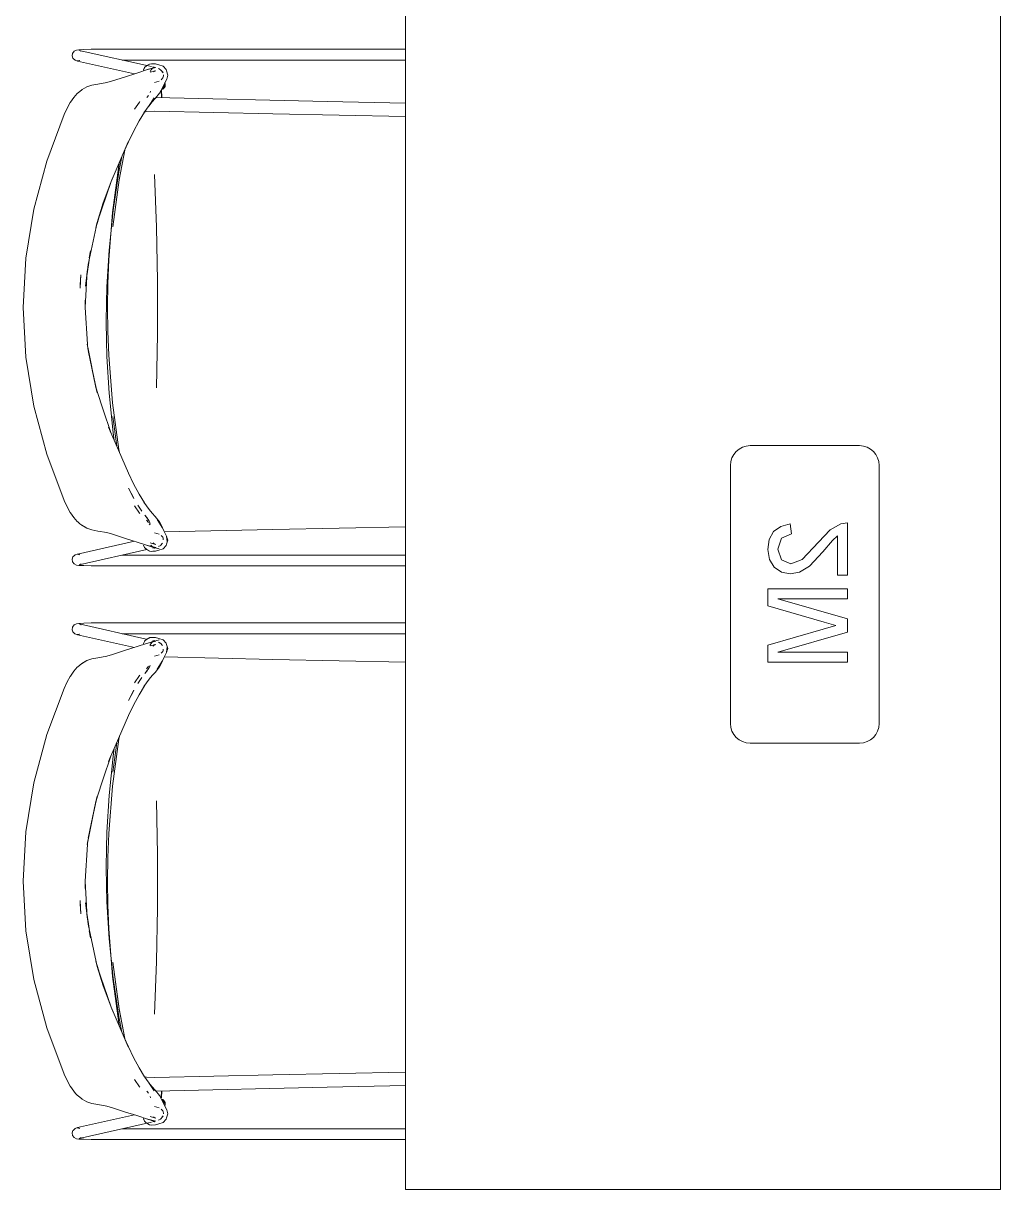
# Model space of a CAD drawing. Header units: millimetres. Extents: x 79795 to 317870, y -36033 to 97293.
# Drawn here: x 193239 to 194224, y 30507 to 31683 of the extents above; entities that cross this region are included whole.
import ezdxf

# ---------------------------------------------------------------- set-up
doc = ezdxf.new("R2010")
doc.units = ezdxf.units.MM
doc.header["$MEASUREMENT"] = 0
doc.layers.add('G-IMPT', color=8, linetype='CONTINUOUS', lineweight=9)
doc.layers.add('I-FURN', color=8, linetype='CONTINUOUS', lineweight=9)

msp = doc.modelspace()

# ---------------------------------------------------------------- linework, layer by layer
at = {"layer": 'G-IMPT'}
for p, q in [((193290.4, 31654.9), (193288.9, 31652.7)), ((193292.8, 31656.1), (193290.4, 31654.9)), ((193295.2, 31656.4), (193292.8, 31656.1)), ((193300.4, 31656.7), (193295.2, 31656.4)), ((193368.4, 31639.4), (193295.5, 31655.8)), ((193295.5, 31655.8), (193297.6, 31654.8)), ((193297.4, 31655), (193297.6, 31654.8)), ((193307.6, 31656.9), (193300.4, 31656.7)), ((193307.6, 31656.9), (193313.9, 31656.9)), ((193624.4, 31656.9), (193313.9, 31656.9)), ((193288.6, 31650.1), (193288.9, 31652.7)), ((193288.6, 31650.1), (193289.3, 31647.9)), ((193289.6, 31647.6), (193289.3, 31647.9)), ((193289.6, 31647.6), (193291.4, 31645.8)), ((193291.4, 31645.8), (193291.1, 31646.1)), ((193293.9, 31645), (193291.4, 31645.8)), ((193296.2, 31645.7), (193293.7, 31645.2)), ((193296, 31645.6), (193293.7, 31645.2)), ((193293.9, 31645), (193351.5, 31632.1)), ((193624.4, 31646), (193339, 31646)), ((193366.9, 31642), (193368.6, 31642.3)), ((193372.6, 31642.1), (193368.6, 31642.3)), ((193353.6, 31632.8), (193341.2, 31628.9)), ((193365.4, 31636.7), (193353.6, 31632.8)), ((193360.4, 31636), (193361.6, 31638.4)), ((193360.4, 31635.9), (193361.6, 31638.4)), ((193361.5, 31638.2), (193360.4, 31635.9)), ((193360.4, 31636), (193360.4, 31635.9)), ((193361.5, 31638.2), (193361.6, 31638.4)), ((193363.4, 31640.3), (193361.6, 31638.4)), ((193363.4, 31640.3), (193363.7, 31640.5)), ((193366.6, 31641.9), (193363.7, 31640.5)), ((193372.9, 31638.4), (193364.7, 31636.4)), ((193370.6, 31638.3), (193364.7, 31636.4)), ((193365.4, 31636.7), (193372.9, 31638.4)), ((193366.9, 31642), (193366.6, 31641.9)), ((193367, 31634.5), (193367.7, 31635.9)), ((193372.8, 31635.3), (193367.3, 31633.7)), ((193369.4, 31637.7), (193368, 31636.2)), ((193368.3, 31637.5), (193371.5, 31639)), ((193368.3, 31637.5), (193370.6, 31638.3)), ((193369.4, 31637.7), (193371.5, 31639)), ((193371.9, 31638.6), (193369.9, 31639.1)), ((193370.5, 31634), (193371.5, 31635)), ((193370.5, 31634), (193371.1, 31634.7)), ((193372.8, 31635.3), (193370.7, 31634.3)), ((193371.5, 31635), (193370.7, 31634.3)), ((193372.6, 31642.1), (193375.8, 31641.1)), ((193375.4, 31637.4), (193377.1, 31636.6)), ((193380.1, 31639.7), (193375.8, 31641.1)), ((193375.9, 31637.1), (193377.1, 31636.6)), ((193379.9, 31633.7), (193377.7, 31636.3)), ((193378.9, 31634.7), (193380.1, 31633.1)), ((193378.9, 31634.7), (193379.3, 31634.2)), ((193380.1, 31633.1), (193379.3, 31634.2)), ((193380.1, 31639.7), (193383.2, 31636.5)), ((193380.1, 31628.6), (193380.5, 31630.6)), ((193380.6, 31631.2), (193380.5, 31630.6)), ((193383.2, 31636.5), (193383.7, 31635.1)), ((193383.7, 31635.1), (193384.8, 31630.9)), ((193384, 31626.9), (193384.8, 31630.9)), ((193303.4, 31618.9), (193301.1, 31617.7)), ((193303.4, 31618.9), (193308.3, 31620.7)), ((193314.3, 31621.8), (193308.3, 31620.7)), ((193314.3, 31621.8), (193323.6, 31623.4)), ((193323.6, 31623.4), (193329.2, 31625.1)), ((193341.2, 31628.9), (193329.2, 31625.1)), ((193376.2, 31624.8), (193371.4, 31623.5)), ((193379.8, 31628.1), (193378.1, 31626.2)), ((193378.4, 31615.6), (193380.6, 31620.4)), ((193384, 31626.9), (193379.6, 31618.4)), ((193380.6, 31620.4), (193379.6, 31618.4)), ((193379.8, 31628.1), (193380.1, 31628.6)), ((193286.8, 31603.4), (193290.2, 31608.2)), ((193290.2, 31608.2), (193291.9, 31610.3)), ((193293.7, 31612.2), (193291.9, 31610.3)), ((193296.2, 31614.4), (193293.7, 31612.2)), ((193298.1, 31615.9), (193296.2, 31614.4)), ((193298.1, 31615.9), (193298.5, 31616.2)), ((193298.5, 31616.2), (193301.1, 31617.7)), ((193363.8, 31608.1), (193364.2, 31608.7)), ((193365.3, 31610.3), (193364.2, 31608.7)), ((193371.3, 31607.9), (193365.7, 31599.6)), ((193371.3, 31607.9), (193366.2, 31600.1)), ((193367, 31613.4), (193367.5, 31614.8)), ((193369.2, 31603.9), (193372.1, 31607.1)), ((193376.4, 31612.5), (193372.1, 31607.1)), ((193372.5, 31608.1), (193545.4, 31604.2)), ((193378.4, 31615.6), (193376.4, 31612.5)), ((193378.2, 31615.2), (193378.5, 31607.9)), ((193378.2, 31615.2), (193378.5, 31607.9)), ((193378.9, 31608.2), (193378.6, 31616)), ((193280.6, 31591.1), (193283.4, 31597.5)), ((193283.4, 31597.5), (193286.6, 31603.1)), ((193286.8, 31603.4), (193286.6, 31603.1)), ((193356.5, 31603.7), (193351.2, 31596.4)), ((193356.8, 31604.2), (193356.5, 31603.7)), ((193366.2, 31600.1), (193360.7, 31592.8)), ((193369.2, 31603.9), (193365.7, 31599.6)), ((193624.4, 31602.6), (193545.4, 31604.2)), ((193263, 31544.2), (193280.6, 31591.1)), ((193350.4, 31574.1), (193355.9, 31584.6)), ((193355.9, 31584.6), (193361.3, 31593.5)), ((193360.7, 31593.3), (193363.6, 31594)), ((193360.7, 31592.8), (193361.3, 31593.5)), ((193363.6, 31594), (193371.9, 31594.4)), ((193371.9, 31594.4), (193490.8, 31591.7)), ((193624.4, 31589), (193490.8, 31591.7)), ((193350.4, 31574.1), (193345.2, 31563.5)), ((193327.9, 31523.5), (193345.1, 31563.5)), ((193341, 31554.2), (193345.1, 31563.5)), ((193341, 31554.2), (193345.2, 31563.5)), ((193335.7, 31533.4), (193338.6, 31548.5)), ((193335.8, 31525.2), (193341.5, 31555.1)), ((193341.5, 31555.1), (193335.9, 31525.3)), ((193250, 31495.8), (193263, 31544.2)), ((193329.2, 31492.4), (193335.6, 31539.7)), ((193335.6, 31539.7), (193336.2, 31542.9)), ((193330.1, 31529.3), (193327.9, 31523.5)), ((193330.1, 31529.3), (193327.9, 31523.6)), ((193329.4, 31478), (193335.9, 31525.3)), ((193335.8, 31525.2), (193329.4, 31478)), ((193335.7, 31533.4), (193329.8, 31494.2)), ((193371.5, 31530.7), (193373.6, 31477.4)), ((193327.9, 31523.5), (193313.8, 31482.4)), ((193327.9, 31523.6), (193319.9, 31502.1)), ((193327.9, 31523.5), (193319.9, 31502.1)), ((193313.8, 31482.4), (193319.9, 31502.1)), ((193319.9, 31502.1), (193313.9, 31482.4)), ((193250, 31495.8), (193241.9, 31446.4)), ((193325.4, 31444.6), (193329.2, 31492.4)), ((193329.8, 31494.2), (193325.7, 31454.5)), ((193304.5, 31439.9), (193313.8, 31482.4)), ((193313.8, 31482.4), (193312.4, 31477.2)), ((193312.4, 31477.2), (193313.9, 31482.4)), ((193374.6, 31423.5), (193373.6, 31477.4)), ((193325.7, 31454.5), (193323.6, 31417.4)), ((193239.3, 31396.5), (193241.9, 31446.4)), ((193307, 31453.7), (193304.9, 31439.6)), ((193307, 31453.7), (193305.7, 31446.5)), ((193325.4, 31444.6), (193324.4, 31420.6)), ((193301.5, 31396.5), (193303.8, 31433.4)), ((193304.5, 31439.9), (193302.1, 31418.2)), ((193304.5, 31439.9), (193303.2, 31428.5)), ((193304.9, 31439.6), (193303.2, 31428.5)), ((193303.8, 31433.4), (193303.2, 31428.5)), ((193297.3, 31429.6), (193296.6, 31416)), ((193296.7, 31419.4), (193297.3, 31429.6)), ((193302.1, 31418.2), (193303.2, 31428.5)), ((193324.4, 31420.6), (193324.1, 31396.5)), ((193374.6, 31423.5), (193374.6, 31369.5)), ((193323.6, 31417.4), (193323.2, 31401.1)), ((193239.3, 31396.5), (193241.9, 31346.6)), ((193301.5, 31396.5), (193301.6, 31403.9)), ((193301.5, 31396.5), (193301.6, 31403.9)), ((193303.9, 31359.5), (193301.5, 31396.5)), ((193323.2, 31401.1), (193322.8, 31382.3)), ((193324.1, 31396.5), (193324.4, 31372.4)), ((193323.2, 31363.4), (193322.8, 31382.3)), ((193325.4, 31348.4), (193324.4, 31372.4)), ((193323.2, 31363.4), (193323.6, 31347.1)), ((193373.6, 31315.5), (193374.6, 31369.5)), ((193303.8, 31359.5), (193304.9, 31353.2)), ((193303.8, 31359.5), (193304.2, 31356.3)), ((193303.9, 31359.5), (193304.4, 31354.2)), ((193313.8, 31310.6), (193304.5, 31353.1)), ((193311.9, 31317.7), (193304.5, 31353.1)), ((193304.9, 31353.2), (193311.9, 31317.7)), ((193329.2, 31300.6), (193325.4, 31348.4)), ((193250, 31297.2), (193241.9, 31346.6)), ((193325.7, 31310.1), (193323.6, 31347.1)), ((193313.8, 31310.6), (193311.9, 31317.7)), ((193311.9, 31317.7), (193314.1, 31310.7)), ((193319.3, 31294.5), (193314.1, 31310.7)), ((193325.7, 31310.1), (193329.8, 31270.3)), ((193263, 31248.8), (193250, 31297.2)), ((193319.3, 31294.5), (193327.9, 31269.4)), ((193329.2, 31300.6), (193335.6, 31253.3)), ((193333.4, 31256.9), (193329.4, 31286.5)), ((193333.4, 31256.8), (193329.4, 31286.5)), ((193327.9, 31269.4), (193325.3, 31275.9)), ((193345.2, 31229.5), (193325.3, 31275.9)), ((193330.9, 31262.7), (193329.8, 31270.3)), ((193263, 31248.8), (193280.5, 31202)), ((193335.6, 31253.3), (193336.1, 31250.6)), ((193345.2, 31229.5), (193350.4, 31218.9)), ((193350.7, 31204.1), (193345.2, 31214.5)), ((193345.2, 31214.5), (193350.2, 31205)), ((193350.4, 31218.9), (193355.9, 31208.4)), ((193361.3, 31199.5), (193355.9, 31208.4)), ((193280.5, 31202), (193283.4, 31195.5)), ((193286.6, 31189.9), (193283.4, 31195.5)), ((193350.7, 31204.1), (193350.2, 31205)), ((193351.2, 31196.6), (193356.5, 31189.3)), ((193358.7, 31191.3), (193354.7, 31197.2)), ((193354.7, 31197.2), (193356, 31195.3)), ((193366.2, 31192.9), (193360.7, 31200.2)), ((193361.3, 31199.5), (193360.7, 31200.2)), ((193286.6, 31189.9), (193286.8, 31189.6)), ((193290.2, 31184.7), (193286.8, 31189.6)), ((193290.2, 31184.7), (193291.9, 31182.7)), ((193358.7, 31191.3), (193356, 31195.3)), ((193356.8, 31188.8), (193356.5, 31189.3)), ((193362.3, 31186.5), (193361.9, 31187.1)), ((193364, 31184), (193361.9, 31187.1)), ((193362.3, 31186.5), (193364, 31184)), ((193365.6, 31182.1), (193363.8, 31184.9)), ((193364.2, 31184.3), (193363.8, 31184.9)), ((193365.6, 31182.1), (193364.2, 31184.3)), ((193366.2, 31192.9), (193369.2, 31189.1)), ((193372.1, 31185.9), (193369.2, 31189.1)), ((193376.4, 31180.5), (193372.1, 31185.9)), ((193293.7, 31180.8), (193291.9, 31182.7)), ((193293.7, 31180.8), (193294.3, 31180.3)), ((193296.2, 31178.6), (193294.3, 31180.3)), ((193298.1, 31177.1), (193296.2, 31178.6)), ((193302.4, 31174.7), (193298.1, 31177.1)), ((193298.1, 31177.1), (193298.5, 31176.8)), ((193298.1, 31177.1), (193303.4, 31174.1)), ((193298.5, 31176.8), (193301.1, 31175.3)), ((193301.1, 31175.3), (193303.4, 31174.1)), ((193302.4, 31174.7), (193303.4, 31174.1)), ((193308.3, 31172.3), (193303.4, 31174.1)), ((193314.4, 31171.2), (193308.3, 31172.3)), ((193365.5, 31179.8), (193363.3, 31182.2)), ((193365.6, 31182.1), (193365.3, 31182.7)), ((193367.2, 31178.9), (193365.3, 31182.7)), ((193365.6, 31182.1), (193367.2, 31178.9)), ((193366.3, 31178.6), (193367.1, 31177.4)), ((193376.6, 31179.2), (193374.3, 31182.9)), ((193374.3, 31182.9), (193379.1, 31174.6)), ((193378.4, 31177.4), (193376.4, 31180.5)), ((193376.6, 31179.2), (193379.1, 31174.6)), ((193378.4, 31177.4), (193380.9, 31171.3)), ((193381.4, 31170.3), (193490.8, 31172.8)), ((193490.8, 31172.8), (193624.4, 31175.5)), ((193351.3, 31160.9), (193293.9, 31148)), ((193323.6, 31169.6), (193314.4, 31171.2)), ((193323.6, 31169.6), (193329.2, 31167.9)), ((193329.2, 31167.9), (193341.2, 31164)), ((193341.2, 31164), (193362.3, 31157.3)), ((193376.2, 31168.1), (193371.4, 31169.5)), ((193379.8, 31164.9), (193378.3, 31166.6)), ((193379.8, 31164.9), (193380.3, 31164)), ((193380.4, 31162.4), (193380.3, 31164)), ((193383.9, 31165.3), (193380.9, 31171.3)), ((193384.8, 31162.1), (193383.6, 31165.7)), ((193384.4, 31160.7), (193383.6, 31165.7)), ((193384.8, 31162.1), (193383.7, 31157.8)), ((193384.4, 31160.7), (193383.9, 31165.3)), ((193295.5, 31137.2), (193363.7, 31152.5)), ((193360.4, 31157), (193360.4, 31157.1)), ((193360.4, 31157), (193361.5, 31154.7)), ((193361.5, 31154.7), (193361.6, 31154.5)), ((193363.7, 31152.5), (193361.6, 31154.5)), ((193361.9, 31154.3), (193363.4, 31152.7)), ((193361.9, 31154.3), (193363.7, 31152.5)), ((193370.6, 31154.7), (193362.3, 31157.3)), ((193366.9, 31151), (193363.4, 31152.7)), ((193363.4, 31152.7), (193366.6, 31151)), ((193363.4, 31152.7), (193363.7, 31152.5)), ((193366.9, 31151), (193363.7, 31152.5)), ((193372.9, 31154.6), (193364.8, 31156.6)), ((193364.8, 31156.6), (193366, 31156.3)), ((193372.9, 31154.6), (193366, 31156.3)), ((193366.9, 31151), (193366.6, 31151)), ((193366.9, 31151), (193368.6, 31150.7)), ((193372.8, 31157.7), (193367.3, 31159.3)), ((193369.4, 31155.3), (193367.7, 31157.1)), ((193371.5, 31154), (193368.3, 31155.5)), ((193376.2, 31153.1), (193368.3, 31155.5)), ((193369.8, 31150.8), (193368.6, 31150.7)), ((193371.5, 31154), (193369.4, 31155.3)), ((193372.6, 31150.9), (193369.8, 31150.8)), ((193369.9, 31153.9), (193371.8, 31154.4)), ((193371.5, 31158), (193370.1, 31159.4)), ((193370.1, 31159.4), (193371, 31158.3)), ((193371.5, 31158), (193370.4, 31159)), ((193372.8, 31157.7), (193370.4, 31159)), ((193376.2, 31153.1), (193370.6, 31154.7)), ((193375.8, 31151.9), (193372.6, 31150.9)), ((193377.1, 31156.3), (193375.5, 31155.6)), ((193375.8, 31151.9), (193380.1, 31153.3)), ((193375.9, 31155.9), (193377.1, 31156.3)), ((193379.6, 31158.9), (193377.6, 31156.6)), ((193383.2, 31156.5), (193380.1, 31153.3)), ((193383.7, 31157.8), (193383.2, 31156.5)), ((193289.3, 31145.1), (193288.6, 31142.9)), ((193288.9, 31140.3), (193288.6, 31142.9)), ((193290.4, 31138.1), (193288.9, 31140.3)), ((193289.3, 31145.1), (193291.1, 31146.9)), ((193292.8, 31136.9), (193290.4, 31138.1)), ((193291.4, 31147.2), (193291.1, 31146.9)), ((193293.9, 31148), (193291.4, 31147.2)), ((193292.8, 31136.9), (193295.2, 31136.6)), ((193296.2, 31147.3), (193293.7, 31147.8)), ((193296, 31147.4), (193293.7, 31147.8)), ((193295.5, 31137.2), (193297.6, 31138.2)), ((193297.6, 31138.2), (193297.4, 31138)), ((193339, 31147), (193624.4, 31147)), ((193295.2, 31136.6), (193300.4, 31136.3)), ((193300.4, 31136.3), (193307.6, 31136.1)), ((193313.9, 31136.1), (193307.6, 31136.1)), ((193624.4, 31136.1), (193313.9, 31136.1)), ((193292.8, 31077.7), (193295.2, 31078.1)), ((193295.2, 31078.1), (193300.4, 31078.4)), ((193300.4, 31078.4), (193307.6, 31078.5)), ((193313.9, 31078.6), (193307.6, 31078.5)), ((193624.4, 31078.6), (193313.9, 31078.6)), ((193288.9, 31074.4), (193288.6, 31071.7)), ((193289.3, 31069.6), (193288.6, 31071.7)), ((193290.4, 31076.5), (193288.9, 31074.4)), ((193289.3, 31069.6), (193291.1, 31067.7)), ((193292.8, 31077.7), (193290.4, 31076.5)), ((193291.4, 31067.4), (193291.1, 31067.7)), ((193293.9, 31066.6), (193291.4, 31067.4)), ((193296.2, 31067.3), (193293.7, 31066.9)), ((193296, 31067.2), (193293.7, 31066.9)), ((193351.3, 31053.8), (193293.9, 31066.6)), ((193295.5, 31077.5), (193363.2, 31062.2)), ((193295.5, 31077.5), (193297.6, 31076.5)), ((193297.6, 31076.5), (193297.4, 31076.7)), ((193339, 31067.7), (193624.4, 31067.7)), ((193341.2, 31050.6), (193362.3, 31057.4)), ((193360.4, 31057.7), (193361.5, 31059.9)), ((193360.4, 31057.7), (193360.4, 31057.5)), ((193361.5, 31059.9), (193361.6, 31060.1)), ((193363.7, 31062.2), (193361.6, 31060.1)), ((193361.9, 31060.4), (193363.7, 31062.2)), ((193361.9, 31060.4), (193363.4, 31062)), ((193370.6, 31059.9), (193362.3, 31057.4)), ((193366.9, 31063.7), (193363.4, 31062)), ((193363.4, 31062), (193366.6, 31063.6)), ((193363.4, 31062), (193363.7, 31062.2)), ((193366.9, 31063.7), (193363.7, 31062.2)), ((193372.9, 31060.1), (193364.8, 31058)), ((193364.8, 31058), (193366, 31058.4)), ((193372.9, 31060.1), (193366, 31058.4)), ((193366.9, 31063.7), (193366.6, 31063.6)), ((193366.8, 31055.7), (193367.7, 31057.6)), ((193366.9, 31063.7), (193368.6, 31064)), ((193372.8, 31056.9), (193367.3, 31055.4)), ((193369.4, 31059.4), (193367.7, 31057.6)), ((193376.2, 31061.5), (193368.3, 31059.2)), ((193371.5, 31060.7), (193368.3, 31059.2)), ((193369.8, 31063.9), (193368.6, 31064)), ((193371.5, 31060.7), (193369.4, 31059.4)), ((193372.6, 31063.7), (193369.8, 31063.9)), ((193369.9, 31060.7), (193371.8, 31060.3)), ((193371.5, 31056.7), (193370.1, 31055.2)), ((193370.1, 31055.2), (193371, 31056.3)), ((193372.8, 31056.9), (193370.4, 31055.7)), ((193371.5, 31056.7), (193370.4, 31055.7)), ((193376.2, 31061.5), (193370.6, 31059.9)), ((193372.6, 31060.1), (193371.8, 31060.3)), ((193371.8, 31060.3), (193372.6, 31060)), ((193371.8, 31060.3), (193372.6, 31060)), ((193375.8, 31062.7), (193372.6, 31063.7)), ((193377.1, 31058.3), (193375.5, 31059.1)), ((193375.8, 31062.7), (193380.1, 31061.4)), ((193375.9, 31058.8), (193377.1, 31058.3)), ((193379.6, 31055.8), (193377.6, 31058.1)), ((193383.2, 31058.1), (193380.1, 31061.4)), ((193383.7, 31056.8), (193383.2, 31058.1)), ((193384.8, 31052.6), (193383.7, 31056.8)), ((193314.4, 31043.5), (193308.3, 31042.3)), ((193323.6, 31045.1), (193314.4, 31043.5)), ((193323.6, 31045.1), (193329.2, 31046.8)), ((193329.2, 31046.8), (193341.2, 31050.6)), ((193376.2, 31046.5), (193371.4, 31045.2)), ((193379.8, 31049.7), (193378.3, 31048.1)), ((193378.4, 31037.2), (193380.9, 31043.3)), ((193379.8, 31049.7), (193380.3, 31050.7)), ((193380.4, 31052.2), (193380.3, 31050.7)), ((193383.9, 31049.3), (193380.9, 31043.3)), ((193381.4, 31044.3), (193490.8, 31041.8)), ((193384.4, 31054), (193383.6, 31048.9)), ((193384.8, 31052.6), (193383.6, 31048.9)), ((193384.4, 31054), (193383.9, 31049.3)), ((193290.2, 31029.9), (193291.9, 31032)), ((193293.7, 31033.8), (193291.9, 31032)), ((193293.7, 31033.8), (193294.3, 31034.3)), ((193296.2, 31036.1), (193294.3, 31034.3)), ((193298.1, 31037.6), (193296.2, 31036.1)), ((193298.1, 31037.6), (193303.4, 31040.5)), ((193302.4, 31040), (193298.1, 31037.6)), ((193298.1, 31037.6), (193298.5, 31037.8)), ((193298.5, 31037.8), (193301.1, 31039.4)), ((193301.1, 31039.4), (193303.4, 31040.5)), ((193302.4, 31040), (193303.4, 31040.5)), ((193308.3, 31042.3), (193303.4, 31040.5)), ((193365.5, 31034.8), (193363.3, 31032.4)), ((193365.6, 31032.5), (193363.8, 31029.8)), ((193365.6, 31032.5), (193364.2, 31030.3)), ((193367.2, 31035.7), (193365.3, 31031.9)), ((193365.6, 31032.5), (193365.3, 31031.9)), ((193365.6, 31032.5), (193367.2, 31035.7)), ((193376.4, 31034.2), (193372.1, 31028.7)), ((193374.3, 31031.8), (193379.1, 31040.1)), ((193376.6, 31035.4), (193374.3, 31031.8)), ((193378.4, 31037.2), (193376.4, 31034.2)), ((193376.6, 31035.4), (193379.1, 31040.1)), ((193490.8, 31041.8), (193624.4, 31039.1)), ((193280.5, 31012.6), (193283.4, 31019.1)), ((193286.6, 31024.7), (193283.4, 31019.1)), ((193286.6, 31024.7), (193286.8, 31025)), ((193290.2, 31029.9), (193286.8, 31025)), ((193351.2, 31018.1), (193356.5, 31025.4)), ((193358.7, 31023.4), (193354.7, 31017.4)), ((193354.7, 31017.4), (193356, 31019.4)), ((193358.7, 31023.4), (193356, 31019.4)), ((193356.8, 31025.9), (193356.5, 31025.4)), ((193366.2, 31021.8), (193360.7, 31014.4)), ((193364, 31030.7), (193361.9, 31027.6)), ((193362.3, 31028.2), (193361.9, 31027.6)), ((193362.3, 31028.2), (193364, 31030.7)), ((193364.2, 31030.3), (193363.8, 31029.8)), ((193366.2, 31021.8), (193369.2, 31025.5)), ((193372.1, 31028.7), (193369.2, 31025.5)), ((193263, 30965.9), (193280.5, 31012.6)), ((193350.7, 31010.6), (193345.2, 31000.2)), ((193345.2, 31000.2), (193350.2, 31009.6)), ((193350.7, 31010.6), (193350.2, 31009.6)), ((193361.3, 31015.2), (193355.9, 31006.2)), ((193361.3, 31015.2), (193360.7, 31014.4)), ((193345.2, 30985.2), (193350.4, 30995.8)), ((193350.4, 30995.8), (193355.9, 31006.2)), ((193345.2, 30985.2), (193325.3, 30938.8)), ((193263, 30965.9), (193250, 30917.5)), ((193329.2, 30914.1), (193335.6, 30961.4)), ((193335.6, 30961.4), (193336.1, 30964)), ((193333.4, 30957.8), (193329.4, 30928.2)), ((193333.4, 30957.8), (193329.4, 30928.2)), ((193330.9, 30952), (193329.8, 30944.3)), ((193319.3, 30920.2), (193327.9, 30945.2)), ((193327.9, 30945.2), (193325.3, 30938.8)), ((193325.7, 30904.6), (193329.8, 30944.3)), ((193250, 30917.5), (193241.9, 30868.1)), ((193319.3, 30920.2), (193314.1, 30904)), ((193329.2, 30914.1), (193325.4, 30866.3)), ((193313.8, 30904), (193304.5, 30861.5)), ((193313.8, 30904), (193311.9, 30897)), ((193311.9, 30897), (193314.1, 30904)), ((193325.7, 30904.6), (193323.6, 30867.5)), ((193311.9, 30897), (193304.5, 30861.5)), ((193304.9, 30861.5), (193311.9, 30897)), ((193373.6, 30899.1), (193374.6, 30845.2)), ((193239.3, 30818.2), (193241.9, 30868.1)), ((193323.2, 30851.2), (193323.6, 30867.5)), ((193325.4, 30866.3), (193324.4, 30842.2)), ((193303.9, 30855.1), (193301.5, 30818.2)), ((193303.8, 30855.1), (193304.9, 30861.5)), ((193303.8, 30855.1), (193304.2, 30859.1)), ((193303.9, 30855.1), (193304.3, 30859.3)), ((193323.2, 30851.2), (193322.8, 30832.4)), ((193374.6, 30791.1), (193374.6, 30845.2)), ((193323.2, 30813.5), (193322.8, 30832.4)), ((193324.1, 30818.2), (193324.4, 30842.2)), ((193239.3, 30818.2), (193241.9, 30768.2)), ((193301.5, 30818.2), (193303.8, 30781.2)), ((193301.5, 30818.2), (193301.6, 30810.7)), ((193301.5, 30818.2), (193301.6, 30810.7)), ((193323.6, 30797.2), (193323.2, 30813.5)), ((193324.4, 30794.1), (193324.1, 30818.2)), ((193297.3, 30785.1), (193296.6, 30798.7)), ((193304.5, 30774.8), (193302.1, 30796.4)), ((193302.1, 30796.4), (193303.2, 30786.1)), ((193325.7, 30760.2), (193323.6, 30797.2)), ((193296.7, 30795.3), (193297.3, 30785.1)), ((193303.8, 30781.2), (193303.2, 30786.1)), ((193304.5, 30774.8), (193303.2, 30786.1)), ((193304.9, 30775.1), (193303.2, 30786.1)), ((193325.4, 30770), (193324.4, 30794.1)), ((193374.6, 30791.1), (193373.6, 30737.2)), ((193304.5, 30774.8), (193313.8, 30732.3)), ((193307, 30761), (193304.9, 30775.1)), ((193250, 30718.9), (193241.9, 30768.2)), ((193307, 30761), (193305.7, 30768.1)), ((193325.4, 30770), (193329.2, 30722.2)), ((193329.8, 30720.4), (193325.7, 30760.2)), ((193313.8, 30732.3), (193312.4, 30737.5)), ((193312.4, 30737.5), (193313.9, 30732.3)), ((193371.5, 30684), (193373.6, 30737.2)), ((193327.9, 30691.1), (193313.8, 30732.3)), ((193313.8, 30732.3), (193319.9, 30712.6)), ((193319.9, 30712.6), (193313.9, 30732.3)), ((193335.8, 30689.5), (193329.4, 30736.6)), ((193329.4, 30736.6), (193335.9, 30689.3)), ((193250, 30718.9), (193263, 30670.4)), ((193329.2, 30722.2), (193335.6, 30674.9)), ((193335.7, 30681.3), (193329.8, 30720.4)), ((193327.9, 30691.1), (193319.9, 30712.6)), ((193327.9, 30691.1), (193319.9, 30712.6)), ((193330.1, 30685.3), (193327.9, 30691.1)), ((193330.1, 30685.3), (193327.9, 30691.1)), ((193327.9, 30691.1), (193345.1, 30651.1)), ((193335.7, 30681.3), (193338.6, 30666.1)), ((193335.8, 30689.5), (193341.5, 30659.6)), ((193341.5, 30659.6), (193335.9, 30689.3)), ((193263, 30670.4), (193280.6, 30623.6)), ((193335.6, 30674.9), (193336.2, 30671.7)), ((193341, 30660.5), (193345.1, 30651.1)), ((193341, 30660.5), (193345.2, 30651.1)), ((193350.4, 30640.5), (193345.2, 30651.1)), ((193350.4, 30640.5), (193355.9, 30630.1)), ((193280.6, 30623.6), (193283.4, 30617.2)), ((193355.9, 30630.1), (193361.3, 30621.1)), ((193366.2, 30614.5), (193360.7, 30621.9)), ((193360.7, 30621.9), (193361.3, 30621.1)), ((193360.7, 30621.4), (193363.6, 30620.7)), ((193363.6, 30620.7), (193371.9, 30620.2)), ((193371.9, 30620.2), (193490.8, 30622.9)), ((193624.4, 30625.6), (193490.8, 30622.9)), ((193283.4, 30617.2), (193286.6, 30611.6)), ((193286.8, 30611.3), (193286.6, 30611.6)), ((193286.8, 30611.3), (193290.2, 30606.4)), ((193356.5, 30610.9), (193351.2, 30618.3)), ((193356.8, 30610.5), (193356.5, 30610.9)), ((193371.3, 30606.8), (193365.7, 30615)), ((193369.2, 30610.8), (193365.7, 30615)), ((193371.3, 30606.8), (193366.2, 30614.5)), ((193369.2, 30610.8), (193372.1, 30607.6)), ((193376.4, 30602.2), (193372.1, 30607.6)), ((193372.5, 30606.6), (193545.4, 30610.4)), ((193624.4, 30612.1), (193545.4, 30610.4)), ((193290.2, 30606.4), (193291.9, 30604.3)), ((193293.7, 30602.5), (193291.9, 30604.3)), ((193296.2, 30600.3), (193293.7, 30602.5)), ((193298.1, 30598.7), (193296.2, 30600.3)), ((193298.1, 30598.7), (193298.5, 30598.5)), ((193298.5, 30598.5), (193301.1, 30597)), ((193303.4, 30595.8), (193301.1, 30597)), ((193303.4, 30595.8), (193308.3, 30594)), ((193363.8, 30606.6), (193364.2, 30606)), ((193365.3, 30604.4), (193364.2, 30606)), ((193367, 30601.2), (193367.5, 30599.8)), ((193378.4, 30599.1), (193376.4, 30602.2)), ((193378.2, 30599.8), (193378.5, 30606.7)), ((193378.2, 30599.8), (193378.5, 30606.7)), ((193378.4, 30599.1), (193380.6, 30594.2)), ((193378.9, 30606.8), (193378.6, 30599.8)), ((193384, 30587.8), (193379.6, 30596.2)), ((193380.6, 30594.2), (193379.6, 30596.2)), ((193314.3, 30592.9), (193308.3, 30594)), ((193314.3, 30592.9), (193323.6, 30591.2)), ((193323.6, 30591.2), (193329.2, 30589.6)), ((193341.2, 30585.7), (193329.2, 30589.6)), ((193353.6, 30581.8), (193341.2, 30585.7)), ((193376.2, 30589.8), (193371.4, 30591.1)), ((193379.8, 30586.6), (193378.1, 30588.4)), ((193379.8, 30586.6), (193380.1, 30586)), ((193380.1, 30586), (193380.5, 30584.1)), ((193380.6, 30583.5), (193380.5, 30584.1)), ((193384, 30587.8), (193384.8, 30583.7)), ((193293.9, 30569.7), (193351.5, 30582.5)), ((193368.4, 30575.3), (193295.5, 30558.8)), ((193365.4, 30578), (193353.6, 30581.8)), ((193360.4, 30578.7), (193360.4, 30578.8)), ((193361.5, 30576.4), (193360.4, 30578.8)), ((193360.4, 30578.8), (193361.6, 30576.2)), ((193360.4, 30578.7), (193361.6, 30576.2)), ((193361.5, 30576.4), (193361.6, 30576.2)), ((193363.4, 30574.3), (193361.6, 30576.2)), ((193363.4, 30574.3), (193363.7, 30574.1)), ((193366.6, 30572.7), (193363.7, 30574.1)), ((193370.6, 30576.4), (193364.7, 30578.2)), ((193372.9, 30576.2), (193364.7, 30578.2)), ((193365.4, 30578), (193372.9, 30576.2)), ((193366.9, 30572.6), (193366.6, 30572.7)), ((193366.9, 30572.6), (193368.6, 30572.3)), ((193372.8, 30579.4), (193367.3, 30581)), ((193368.3, 30577.1), (193370.6, 30576.4)), ((193368.3, 30577.1), (193371.5, 30575.6)), ((193372.6, 30572.6), (193368.6, 30572.3)), ((193369.4, 30576.9), (193371.5, 30575.6)), ((193371.9, 30576), (193369.9, 30575.6)), ((193370.5, 30580.7), (193371.5, 30579.6)), ((193370.5, 30580.7), (193371.1, 30579.9)), ((193372.8, 30579.4), (193370.7, 30580.4)), ((193371.5, 30579.6), (193370.7, 30580.4)), ((193372.6, 30572.6), (193375.8, 30573.6)), ((193375.4, 30577.2), (193377.1, 30578)), ((193380.1, 30574.9), (193375.8, 30573.6)), ((193375.9, 30577.6), (193377.1, 30578)), ((193379.9, 30581), (193377.7, 30578.3)), ((193378.9, 30579.9), (193380.1, 30581.5)), ((193378.9, 30579.9), (193379.3, 30580.5)), ((193380.1, 30581.5), (193379.3, 30580.5)), ((193380.1, 30574.9), (193383.2, 30578.2)), ((193383.2, 30578.2), (193383.7, 30579.5)), ((193383.7, 30579.5), (193384.8, 30583.7)), ((193288.6, 30564.6), (193289.3, 30566.7)), ((193288.6, 30564.6), (193288.9, 30561.9)), ((193290.4, 30559.8), (193288.9, 30561.9)), ((193289.6, 30567), (193289.3, 30566.7)), ((193289.6, 30567), (193291.4, 30568.9)), ((193291.4, 30568.9), (193291.1, 30568.6)), ((193293.9, 30569.7), (193291.4, 30568.9)), ((193296.2, 30569), (193293.7, 30569.4)), ((193296, 30569.1), (193293.7, 30569.4)), ((193624.4, 30568.6), (193339, 30568.6)), ((193292.8, 30558.6), (193290.4, 30559.8)), ((193295.2, 30558.2), (193292.8, 30558.6)), ((193300.4, 30558), (193295.2, 30558.2)), ((193295.5, 30558.8), (193297.6, 30559.9)), ((193297.4, 30559.7), (193297.6, 30559.9)), ((193307.6, 30557.8), (193300.4, 30558)), ((193307.6, 30557.8), (193313.9, 30557.8)), ((193624.4, 30557.8), (193313.9, 30557.8))]:
    msp.add_line(p, q, dxfattribs=at)
at = {"layer": 'I-FURN'}
for p, q in [((193624.4, 31707.3), (193624.4, 30507.2)), ((194224.4, 30507.2), (194224.4, 31707.3)), ((193379.9, 31616.7), (193379.8, 31618.7)), ((193379.9, 31616.7), (193382.4, 31621.7)), ((193379.9, 31616.7), (193380.6, 31620.5)), ((193379.9, 31616.7), (193380.1, 31619.3)), ((193382.4, 31621.7), (193380.8, 31617.5)), ((193382.4, 31621.7), (193381.5, 31618.4)), ((193382.1, 31619.5), (193381.5, 31618.4)), ((193381.9, 31623.3), (193382.4, 31621.7)), ((193382.4, 31621.7), (193382.1, 31619.5)), ((193382.4, 31620.6), (193382.1, 31619.5)), ((193382.4, 31621.7), (193382.4, 31620.6)), ((193379.9, 31616.7), (193378.9, 31616.5)), ((193379.9, 31616.7), (193379.6, 31618.1)), ((193379.9, 31616.7), (193379.7, 31618.4)), ((193379.9, 31616.7), (193380.8, 31617.5)), ((193380.8, 31617.5), (193381.5, 31618.4)), ((194082, 31257.3), (193972, 31257.3)), ((193952, 31237.3), (193952, 30977.3)), ((194102, 30977.3), (194102, 31237.3)), ((194002.7, 31175.8), (193995.6, 31170.6)), ((194012.4, 31178.3), (194002.7, 31175.8)), ((194013.6, 31168.2), (194012.4, 31178.3)), ((194052.6, 31172.3), (194040.9, 31159.8)), ((194063.2, 31178.4), (194052.6, 31172.3)), ((194070.1, 31179.5), (194063.2, 31178.4)), ((194070.1, 31126.8), (194070.1, 31179.5)), ((193991.2, 31162.7), (193989.8, 31152.6)), ((193995.6, 31170.6), (193991.2, 31162.7)), ((193999.8, 31152.9), (194003.5, 31164)), ((194003.5, 31164), (194013.6, 31168.2)), ((194045.3, 31150.1), (194055, 31161.7)), ((194055, 31161.7), (194060.1, 31166.2)), ((194060.1, 31166.2), (194060.1, 31126.8)), ((193989.8, 31152.6), (193991.4, 31142.5)), ((194003.6, 31142.2), (193999.8, 31152.9)), ((194040.9, 31159.8), (194024.2, 31142.4)), ((194031.6, 31135.8), (194045.3, 31150.1)), ((193991.4, 31142.5), (193996.2, 31134.7)), ((194012.8, 31138.1), (194003.6, 31142.2)), ((194024.2, 31142.4), (194012.8, 31138.1)), ((193996.2, 31134.7), (194003.4, 31129.7)), ((194003.4, 31129.7), (194012.2, 31128)), ((194012.2, 31128), (194021.7, 31129.8)), ((194021.7, 31129.8), (194031.6, 31135.8)), ((194060.1, 31126.8), (194070.1, 31126.8)), ((194070.1, 31113), (193989.8, 31113)), ((193989.8, 31113), (193989.8, 31095.7)), ((194070.1, 31082.7), (193999.8, 31102.9)), ((193999.8, 31102.9), (194070.1, 31102.9)), ((194070.1, 31102.9), (194070.1, 31113)), ((193989.8, 31095.7), (194046.4, 31079.2)), ((194046.4, 31079.2), (194058.3, 31075.9)), ((194070.1, 31069.1), (194070.1, 31082.7)), ((194045.4, 31072.3), (193989.8, 31056.2)), ((193999.8, 31048.9), (194070.1, 31069.1)), ((194058.3, 31075.9), (194045.4, 31072.3)), ((193989.8, 31056.2), (193989.8, 31038.9)), ((194070.1, 31048.9), (193999.8, 31048.9)), ((194070.1, 31038.9), (194070.1, 31048.9)), ((193989.8, 31038.9), (194070.1, 31038.9)), ((193972, 30957.3), (194082, 30957.3)), ((193379.9, 30598), (193378.6, 30598.2)), ((193379.9, 30598), (193379.6, 30596.5)), ((193379.9, 30598), (193379.7, 30596.3)), ((193379.9, 30598), (193379.8, 30595.9)), ((193379.9, 30598), (193380.8, 30597.2)), ((193379.9, 30598), (193380.6, 30594.2)), ((193379.9, 30598), (193382.4, 30592.9)), ((193379.9, 30598), (193380.1, 30595.4)), ((193380.8, 30597.2), (193381.5, 30596.2)), ((193382.4, 30592.9), (193380.8, 30597.2)), ((193382.1, 30595.2), (193381.5, 30596.2)), ((193382.4, 30592.9), (193381.5, 30596.2)), ((193381.9, 30591.5), (193382.4, 30592.9)), ((193382.4, 30594.1), (193382.1, 30595.2)), ((193382.4, 30592.9), (193382.1, 30595.2)), ((193382.4, 30592.9), (193382.4, 30594.1)), ((193624.4, 30507.2), (194224.4, 30507.2))]:
    msp.add_line(p, q, dxfattribs=at)
for centre, start, end in [((193972, 31237.3), 90, 180), ((194082, 31237.3), 0, 90), ((193972, 30977.3), 180, 270), ((194082, 30977.3), 270, 0)]:
    msp.add_arc(centre, 20, start, end, dxfattribs=at)

doc.saveas('drawing.dxf')
